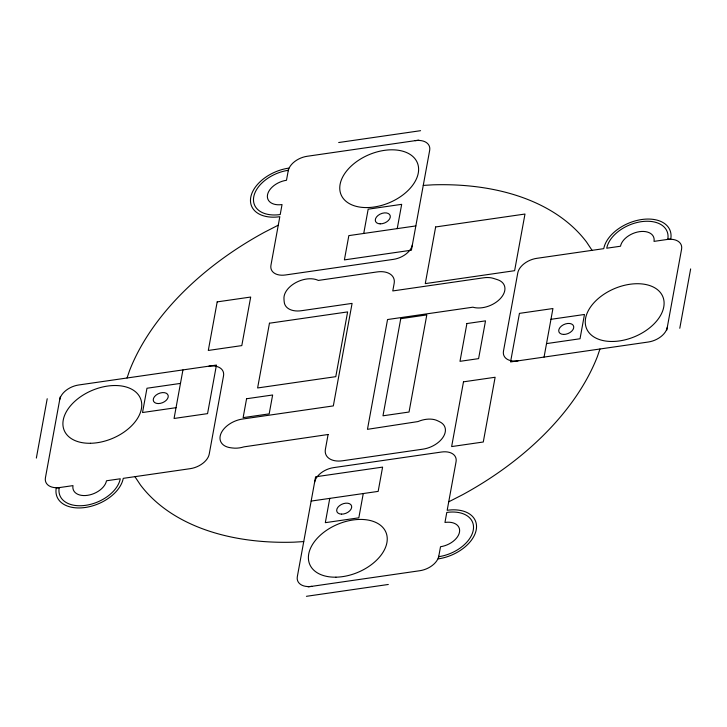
<?xml version="1.0" encoding="UTF-8"?>
<svg xmlns="http://www.w3.org/2000/svg" width="727" height="727" viewBox="0 0 727 727"><rect width="100%" height="100%" fill="white"/><g stroke="black" fill="none" stroke-linecap="round" stroke-linejoin="round"><path stroke-width="1.09" d="M36.35 458.083L47.21 398.732M60.232 396.851L45.428 477.784A17.721 11.178 -22.8 0 0 59.959 487.499M182.94 369.916L174.062 418.47L207.558 413.627L216.446 365.072L78.716 384.983A17.721 11.178 -22.8 0 0 59.741 399.55M363.736 233.458L368.171 209.176L401.677 204.332L397.233 228.614M329.767 498.386L325.323 522.668L358.829 517.824L363.264 493.542M544.06 357.084L552.938 308.53L519.442 313.373L510.554 361.928L648.284 342.017A17.721 11.178 -22.8 0 0 667.259 327.45M666.768 330.149L681.572 249.216A17.721 11.178 -22.8 0 0 667.041 239.501M679.79 328.268L690.65 268.917M127.043 377.995L129.542 370.625A255.922 161.403 -22.8 0 1 264.428 232.267L278.277 225.17M599.957 349.005L597.458 356.375A255.922 161.403 -22.8 0 1 462.572 494.733L448.723 501.83M338.691 142.528L420.579 130.687M418.852 140.129L307.185 156.278A17.721 11.178 -22.8 0 0 288.21 170.836M415.844 225.924L348.842 235.612L344.398 259.893L411.4 250.206L429.666 150.38A17.721 11.178 -22.8 0 0 415.135 140.665M550.966 319.317L584.472 314.473L580.028 338.755L546.522 343.598M180.478 383.402L146.972 388.245L142.528 412.527L176.034 407.683M311.156 501.076L378.158 491.388L382.602 467.107L315.6 476.794L297.334 576.62A17.721 11.178 -22.8 0 0 311.865 586.335M308.148 586.871L419.815 570.722A17.721 11.178 -22.8 0 0 438.79 556.164M306.421 596.313L388.309 584.472M423.259 185.412L433.028 184.831A255.922 161.403 -22.8 0 1 586.562 242.046L592.069 250.342M303.741 541.588L293.972 542.169A255.922 161.403 -22.8 0 1 140.438 484.954L134.931 476.658M667.786 239.392A32.288 20.365 -22.8 0 0 641.305 221.68A32.288 20.365 -22.8 0 0 606.736 248.216L620.513 246.226A17.721 11.178 -22.8 0 1 639.478 231.668A17.721 11.178 -22.8 0 1 654.009 241.382L670.757 238.956A35.432 22.346 -22.8 0 0 641.705 219.527A35.432 22.346 -22.8 0 0 603.755 248.652L536.753 258.339A17.721 11.178 -22.8 0 0 517.778 272.898L503.475 351.141A17.721 11.178 -22.8 0 0 518.006 360.856M288.31 170.3A32.288 20.365 -22.8 0 0 253.741 196.835A32.288 20.365 -22.8 0 0 280.213 214.547L282.04 204.56A17.721 11.178 -22.8 0 1 267.509 194.845A17.721 11.178 -22.8 0 1 286.483 180.278L288.701 168.137A35.432 22.346 -22.8 0 0 250.76 197.262A35.432 22.346 -22.8 0 0 279.822 216.701L270.944 265.264A17.721 11.178 -22.8 0 0 285.466 274.979L393.416 259.366A17.721 11.178 -22.8 0 0 412.391 244.808M59.214 487.608A32.288 20.365 -22.8 0 0 85.695 505.32A32.288 20.365 -22.8 0 0 120.264 478.784L106.487 480.774A17.721 11.178 -22.8 0 1 87.522 495.332A17.721 11.178 -22.8 0 1 72.991 485.618L56.243 488.044A35.432 22.346 -22.8 0 0 85.295 507.473A35.432 22.346 -22.8 0 0 123.245 478.348L190.247 468.661A17.721 11.178 -22.8 0 0 209.222 454.102L223.525 375.859A17.721 11.178 -22.8 0 0 208.994 366.144M438.69 556.7A32.288 20.365 -22.8 0 0 473.259 530.165A32.288 20.365 -22.8 0 0 446.787 512.453L444.96 522.44A17.721 11.178 -22.8 0 1 459.491 532.155A17.721 11.178 -22.8 0 1 440.517 546.722L438.299 558.863A35.432 22.346 -22.8 0 0 476.24 529.738A35.432 22.346 -22.8 0 0 447.178 510.299L456.056 461.736A17.721 11.178 -22.8 0 0 441.534 452.021L333.584 467.634A17.721 11.178 -22.8 0 0 314.609 482.192M217.182 301.887L208.304 350.45L241.8 345.598L250.688 297.043L217.182 301.887M246.58 398.75L243.127 417.634L269.181 413.872L272.634 394.988L246.58 398.75M269.453 323.215L257.612 387.964L335.783 376.659L347.624 311.91L269.453 323.215M328.104 434.501L325.387 449.341A20.865 13.159 -22.8 0 0 342.499 460.782L422.905 449.159A20.865 13.159 -22.8 0 0 442.761 437.672A20.865 13.159 -22.8 0 0 441.28 422.705A57.896 36.514 -22.8 0 0 437.636 420.788A20.865 13.159 -22.8 0 0 417.952 421.578L367.462 429.33L387.546 319.535L472.904 307.185L474.177 307.53A20.865 13.159 -22.8 0 0 501.157 297.679A20.865 13.159 -22.8 0 0 497.495 279.686L493.442 278.386A20.865 13.159 -22.8 0 0 483.6 277.805L392.78 290.936L394.161 283.385A20.865 13.159 -22.8 0 0 377.049 271.934L318.29 280.431L317.226 279.95A20.865 13.159 -22.8 0 0 296.243 282.385A20.865 13.159 -22.8 0 0 283.975 297.352A68.856 43.429 -22.8 0 0 284.202 301.787A20.865 13.159 -22.8 0 0 301.46 310.711L352.086 303.386L333.329 405.902L242.509 419.043A20.865 13.159 -22.8 0 0 221.253 432.901A20.865 13.159 -22.8 0 0 228.887 447.441A45.665 28.798 -22.8 0 0 232.658 448.005A20.865 13.159 -22.8 0 0 243.999 446.851L328.104 434.501M400.75 318.68L382.984 415.799L409.037 412.027L426.804 314.909L400.75 318.68M435.646 226.96L425.277 283.612L514.616 270.689L524.985 214.038L435.646 226.96M466.898 323.551L459.991 361.328L478.602 358.629L485.509 320.861L466.898 323.551M463.49 381.829L451.64 446.578L483.282 441.998L495.123 377.258L463.49 381.829M563.589 334.429A7.879 4.962 -22.8 0 0 573.658 326.332A7.879 4.962 -22.8 0 0 561.48 326.023A7.879 4.962 -22.8 0 0 563.589 334.429M612.788 341.472A41.339 26.072 -22.8 0 0 663.178 297.597A41.339 26.072 -22.8 0 0 598.067 298.724A41.339 26.072 -22.8 0 0 612.788 341.472M380.148 223.852A7.879 4.962 -22.8 0 0 390.217 215.755A7.879 4.962 -22.8 0 0 378.04 215.456A7.879 4.962 -22.8 0 0 380.148 223.852M367.299 207.577A41.339 26.072 -22.8 0 0 417.689 163.693A41.339 26.072 -22.8 0 0 352.577 164.82A41.339 26.072 -22.8 0 0 367.299 207.577M158.104 403.567A7.879 4.962 -22.8 0 0 168.164 395.479A7.879 4.962 -22.8 0 0 155.996 395.17A7.879 4.962 -22.8 0 0 158.104 403.567M90.43 443.279A41.339 26.072 -22.8 0 0 140.829 399.405A41.339 26.072 -22.8 0 0 75.717 400.522A41.339 26.072 -22.8 0 0 90.43 443.279M341.545 514.143A7.879 4.962 -22.8 0 0 351.604 506.047A7.879 4.962 -22.8 0 0 339.436 505.738A7.879 4.962 -22.8 0 0 341.545 514.143M335.929 577.183A41.339 26.072 -22.8 0 0 386.319 533.309A41.339 26.072 -22.8 0 0 321.207 534.427A41.339 26.072 -22.8 0 0 335.929 577.183"/></g></svg>
